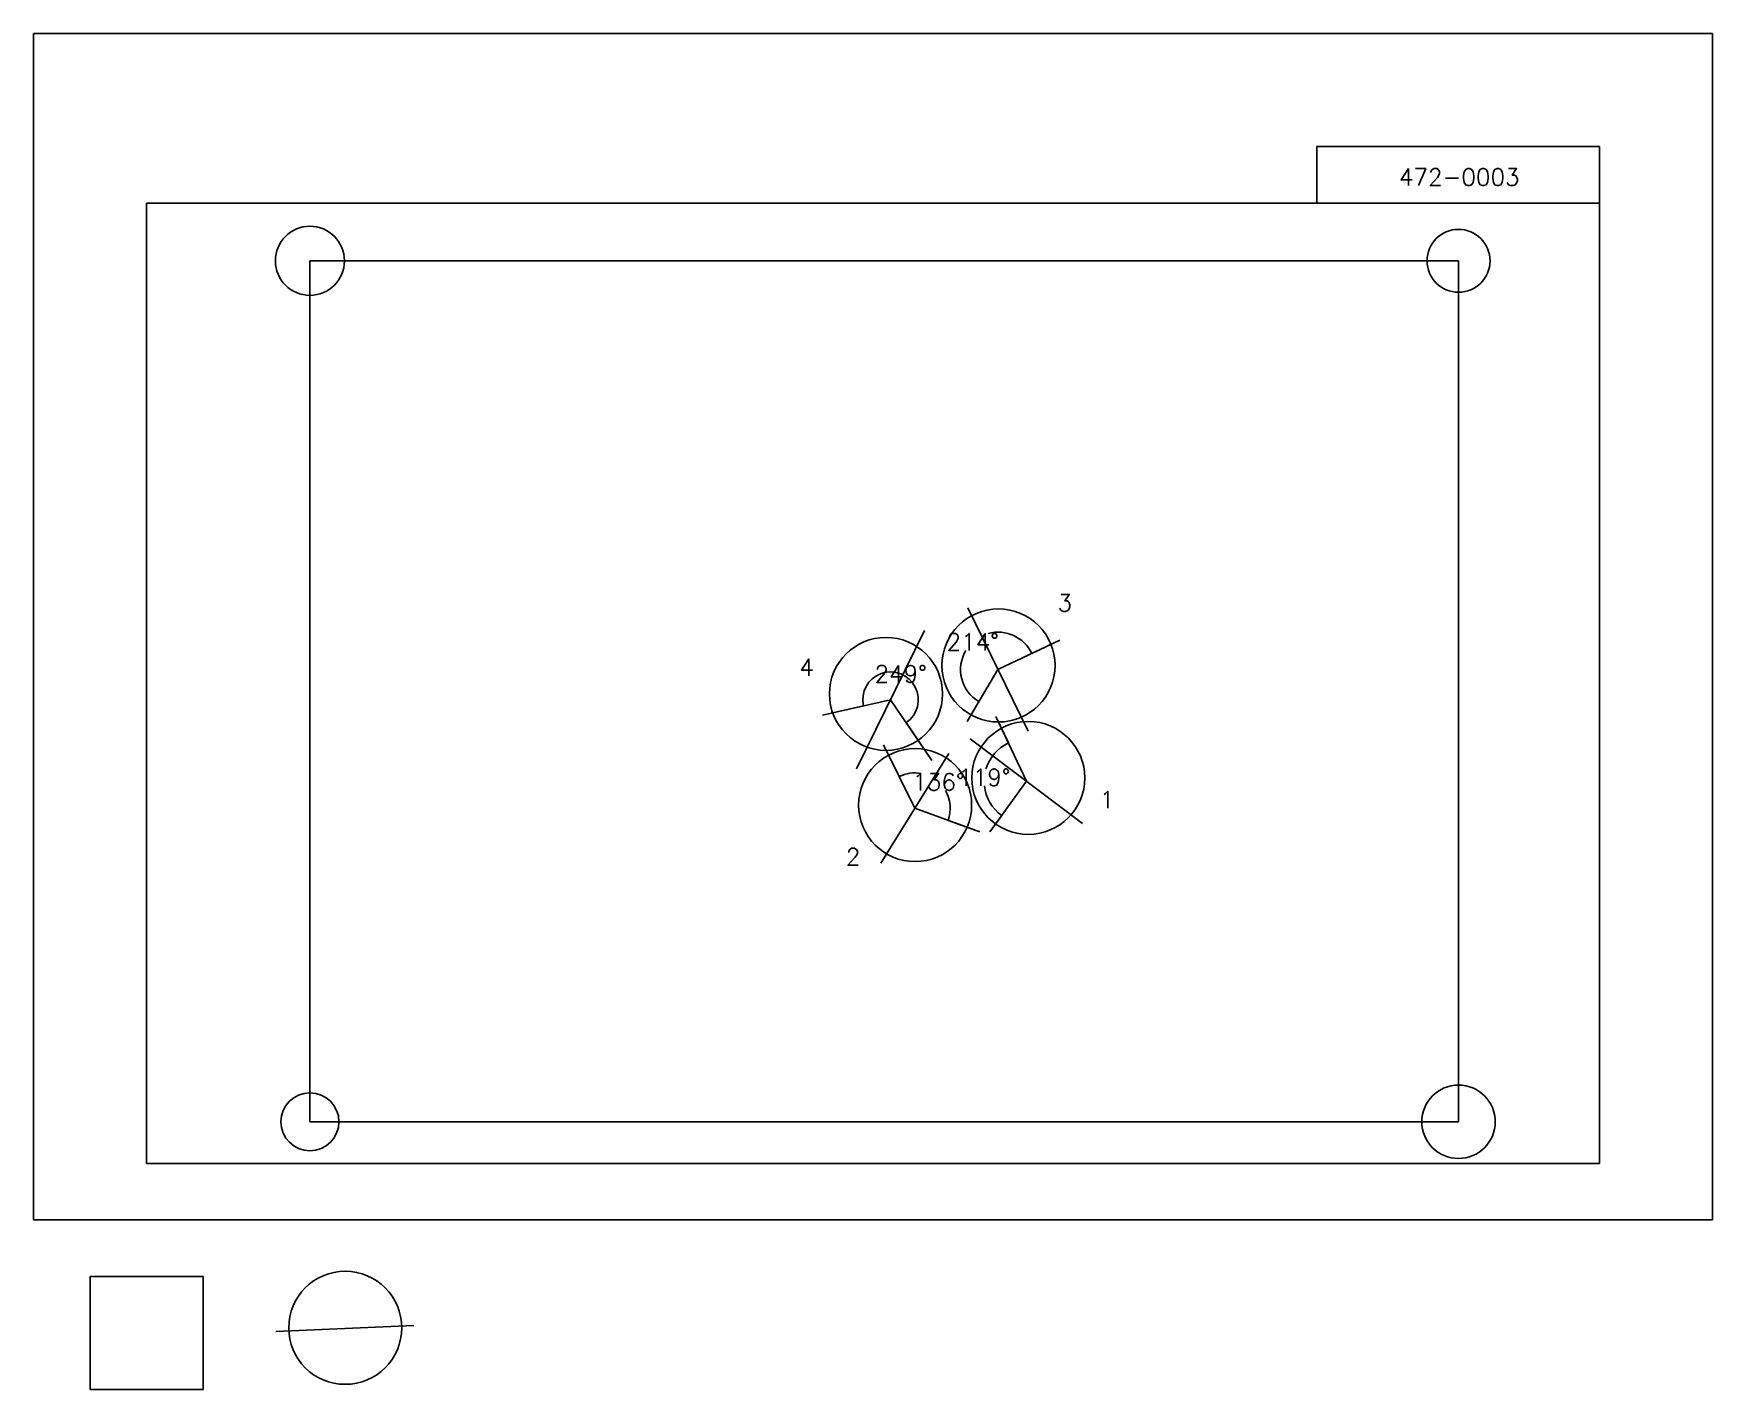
# Model space of a CAD drawing. Extents: x 0 to 1485000, y -150000 to 1050000.
import ezdxf

# ---------------------------------------------------------------- set-up
doc = ezdxf.new("R2010")
doc.units = 0
doc.header["$MEASUREMENT"] = 0
doc.layers.get('0').update_dxf_attribs({"linetype": 'CONTINUOUS'})
doc.layers.get('Defpoints').update_dxf_attribs({"linetype": 'CONTINUOUS'})
for name, color, linetype in [('_0-0_', 7, 'CONTINUOUS'), ('_0-1_V-nasSTD', 7, 'CONTINUOUS'), ('_0-2_番号', 7, 'CONTINUOUS'), ('ADD_LINE', 7, 'CONTINUOUS'), ('文字', 7, 'CONTINUOUS'), ('画像', 7, 'CONTINUOUS')]:
    doc.layers.add(name, color=color, linetype=linetype)
doc.styles.get("Standard").update_dxf_attribs({"font": 'txt', "height": 15000, "bigfont": 'bigfont.shx'})
doc.dimstyles.get("Standard").update_dxf_attribs({"dimtxt": 0.18, "dimasz": 0.18, "dimexe": 0.18, "dimexo": 0.0625, "dimgap": 0.09, "dimtad": 0, "dimtih": 1, "dimtoh": 1, "dimdec": 4, "dimzin": 0, "dimdsep": 46, "dimtxsty": 'Standard', "dimcen": 0.09, "dimadec": 0, "dimazin": 0, "dimtfac": 1, "dimtdec": 4, "dimtofl": 0, "dimtmove": 0, "dimatfit": 3, "dimfxl": 1, "dimtolj": 1, "dimtzin": 0, "dimarcsym": 0})
picture_1 = doc.add_image_def('image1.jpg', size_in_pixel=(800, 600))

# ---------------------------------------------------------------- blocks, each defined once
blk = doc.blocks.new('-000-CCURVE_ORG002')
at = {"layer": '_0-0_', "color": 5, "linetype": 'Continuous'}
for p, q in [((30, -10), (10, -10)), ((10, -10), (10, -30)), ((30, -30), (30, -10)), ((10, -30), (30, -30))]:
    blk.add_line(p, q, dxfattribs=at)
blk = doc.blocks.new('-008-$$ATRU$$11$$背景色$$色$$0_0_0')
at = {"layer": '_0-2_番号'}
blk.add_blockref('-000-CCURVE_ORG002', (0, 0), dxfattribs=at)
blk = doc.blocks.new('*D41')
at = {"layer": '_0-0_', "color": 0, "linetype": 'Continuous', "lineweight": -2}
for p, q in [((697878, 446824), (734044, 455015)), ((794559, 406728), (771824, 440133))]:
    blk.add_line(p, q, dxfattribs=at)
blk.add_arc((758003, 460442), 24566, 304.238417, 192.76138, dxfattribs=at)
at = {"layer": '_0-0_', "color": 0}
for points in [[(734043, 455015), (734043, 455015), (734043, 455015)], [(771824, 440133), (771824, 440133), (771824, 440133)]]:
    blk.add_solid(points, dxfattribs=at)
at = {"layer": 'Defpoints', "color": 0}
for p in [(758003, 460442), (779876, 471625), (697878, 446824), (794559, 406728)]:
    blk.add_point(p, dxfattribs=at)
at = {"layer": '_0-0_', "color": 0, "linetype": 'Continuous', "insert": (767006, 483299), "char_height": 15000, "attachment_point": 5}
blk.add_mtext('\\A1;249%%d', dxfattribs=at)
blk = doc.blocks.new('*D42')
at = {"layer": '_0-0_', "color": 0, "linetype": 'Continuous', "lineweight": -2}
for p, q in [((907728, 513151), (882913, 501362)), ((825662, 441203), (836111, 458748))]:
    blk.add_line(p, q, dxfattribs=at)
for start, end in [(25.412808, 104.947774), (149.157776, 239.223377)]:
    blk.add_arc((853036, 487167), 33078, start, end, dxfattribs=at)
at = {"layer": '_0-0_', "color": 0}
for points in [[(882913, 501362), (882913, 501362), (882913, 501362)], [(836110, 458748), (836110, 458748), (836111, 458748)]]:
    blk.add_solid(points, dxfattribs=at)
at = {"layer": 'Defpoints', "color": 0}
for p in [(849187, 520020), (907728, 513152), (853036, 487167), (825662, 441203)]:
    blk.add_point(p, dxfattribs=at)
at = {"layer": '_0-0_', "color": 0, "linetype": 'Continuous', "insert": (830767, 511625), "char_height": 15000, "attachment_point": 5}
blk.add_mtext('\\A1;214%%d', dxfattribs=at)
blk = doc.blocks.new('*D43')
at = {"layer": '_0-0_', "color": 0, "linetype": 'Continuous', "lineweight": -2}
for p, q in [((751840, 420593), (765682, 392450)), ((836903, 343398), (808947, 353596))]:
    blk.add_line(p, q, dxfattribs=at)
for start, end in [(79.540621, 116.190528), (339.959283, 30.308393)]:
    blk.add_arc((779511, 364334), 31333, start, end, dxfattribs=at)
at = {"layer": '_0-0_', "color": 0}
for points in [[(765682, 392450), (765682, 392450), (765682, 392450)], [(808947, 353596), (808947, 353596), (808947, 353596)]]:
    blk.add_solid(points, dxfattribs=at)
at = {"layer": 'Defpoints', "color": 0}
for p in [(751840, 420593), (807823, 377759), (779511, 364334), (836904, 343398)]:
    blk.add_point(p, dxfattribs=at)
at = {"layer": '_0-0_', "color": 0, "linetype": 'Continuous', "insert": (800447, 387646), "char_height": 15000, "attachment_point": 5}
blk.add_mtext('\\A1;136%%d', dxfattribs=at)
blk = doc.blocks.new('*D44')
at = {"layer": '_0-0_', "color": 0, "linetype": 'Continuous', "lineweight": -2}
for p, q in [((851143, 445700), (862250, 422137)), ((845898, 343398), (856357, 357940))]:
    blk.add_line(p, q, dxfattribs=at)
for start, end in [(115.238012, 163.026877), (186.264391, 234.273307)]:
    blk.add_arc((878198, 388304), 37403, start, end, dxfattribs=at)
at = {"layer": '_0-0_', "color": 0}
for points in [[(862250, 422137), (862250, 422137), (862250, 422137)], [(856357, 357940), (856357, 357940), (856357, 357940)]]:
    blk.add_solid(points, dxfattribs=at)
at = {"layer": 'Defpoints', "color": 0}
for p in [(851143, 445700), (844322, 404161), (878198, 388304), (845898, 343398)]:
    blk.add_point(p, dxfattribs=at)
at = {"layer": '_0-0_', "color": 0, "linetype": 'Continuous', "insert": (840951, 391723), "char_height": 15000, "attachment_point": 5}
blk.add_mtext('\\A1;119%%d', dxfattribs=at)

msp = doc.modelspace()

# ---------------------------------------------------------------- linework, layer by layer
at = {"color": 5, "linetype": 'Continuous'}
for centre, radius in [((244424.4, 848880.595), 30579.2687), ((1260424.4, 848880.595), 27848.33235), ((1260424.4, 86880.595), 32483.49996), ((244424.4, 86880.595), 25672.78835)]:
    msp.add_circle(centre, radius, dxfattribs=at)
at = {"layer": '_0-1_V-nasSTD', "color": 7, "linetype": 'Continuous'}
for p, q in [((1485000, 1050000), (0, 1050000)), ((0, 1050000), (0, 0)), ((1485000, 1050000), (0, 1050000)), ((0, 1050000), (0, 0)), ((1485000, 0), (1485000, 1050000)), ((1485000, 0), (1485000, 1050000)), ((1135000, 950000), (1135000, 900000)), ((1135000, 950000), (1385000, 950000)), ((1385000, 950000), (1385000, 900000)), ((1385000, 900000), (100000, 900000)), ((100000, 900000), (100000, 50000)), ((1385000, 50000), (1385000, 900000)), ((100000, 50000), (1385000, 50000)), ((0, 0), (1485000, 0)), ((0, 0), (1485000, 0))]:
    msp.add_line(p, q, dxfattribs=at)
at = {"layer": 'ADD_LINE', "color": 1, "linetype": 'Continuous'}
for p, q in [((826429.88499, 541878.15503), (879641.88499, 432456.15503)), ((727836.67298, 399173.09186), (788168.67298, 521710.59186)), ((828545.5, 425777.75), (927849.5, 350831.25)), ((749532.91355, 315805.58546), (809489.91355, 412861.58546)), ((214262.32302, -98799.56876), (336470.78129, -93322.43898))]:
    msp.add_line(p, q, dxfattribs=at)
at = {"layer": 'ADD_LINE', "color": 5, "linetype": 'Continuous'}
for p, q in [((853035.88499, 487167.15503), (907728, 513151.5)), ((853035.88499, 487167.15503), (825661.5, 441203)), ((697878, 446824), (758002.67298, 460441.84186)), ((758002.67298, 460441.84186), (794559, 406727.5)), ((878197.5, 388304.5), (851143.24922, 445699.55945)), ((779511.41355, 364333.58546), (751839.5, 420593)), ((878197.5, 388304.5), (845897.5, 343398)), ((779511.41355, 364333.58546), (836903.5, 343398))]:
    msp.add_line(p, q, dxfattribs=at)
at = {"layer": 'ADD_LINE', "color": 5, "linetype": 'ByBlock'}
for centre in [(853516, 490733), (753977.5, 465556), (879864, 391195), (779740.5, 367188.5), (275704.61091, -95468.83904)]:
    msp.add_circle(centre, 50000, dxfattribs=at)

# ---------------------------------------------------------------- block references
at = {"layer": '_0-0_', "xscale": 5000, "yscale": 5000, "zscale": 5000}
msp.add_blockref('-008-$$ATRU$$11$$背景色$$色$$0_0_0', (0, 0), dxfattribs=at)

# ---------------------------------------------------------------- texts
at = {"layer": '文字', "linetype": 'Continuous'}
msp.add_text('472-0003', height=15000, dxfattribs=at).set_placement((1207698.06436, 915464.91089))
at = {"layer": '文字', "color": 5, "linetype": 'Continuous'}
for s, p in [('3', (905813.5, 538621.5)), ('4', (677461, 481533.5)), ('1', (943140, 364430)), ('2', (718447.5, 313929))]:
    msp.add_text(s, height=15000, dxfattribs=at).set_placement(p)

# ---------------------------------------------------------------- dimensions: what is measured, and where the dimension line sits
at = {"layer": '_0-0_', "color": 5, "linetype": 'Continuous'}
for base, center, p1, p2, picture, middle in [((849186.51448, 520019.92958), (853035.88499, 487167.15503), (825661.5, 441203), (907728, 513151.5), '*D42', (830766.57453, 511625.28784)), ((779875.75191, 471624.87507), (758002.67298, 460441.84186), (697878, 446824), (794559, 406727.5), '*D41', (767006.34025, 483298.86434)), ((844321.76974, 404161.2641), (878197.5, 388304.5), (845897.5, 343398), (851143.24922, 445699.55945), '*D44', (840950.83535, 391723.27768)), ((807823.01255, 377758.51001), (779511.41355, 364333.58546), (751839.5, 420593), (836903.5, 343398), '*D43', (800447.0191, 387646.14982))]:
    dim = msp.add_angular_dim_3p(base=base, center=center, p1=p1, p2=p2, dimstyle='Standard', override={"dimtmove": 2}, dxfattribs=at)
    dim.commit()
    dim.dimension.update_dxf_attribs({"geometry": picture, "text_midpoint": middle})

# ---------------------------------------------------------------- pictures from other files: only their frames are drawn
at = {"layer": '画像', "color": 5, "linetype": 'Continuous'}
image = msp.add_image(picture_1, insert=(244424.4, 86880.595), size_in_units=(1016000, 762000), dxfattribs=at)
image.dxf.flags = 7

doc.saveas('drawing.dxf')
